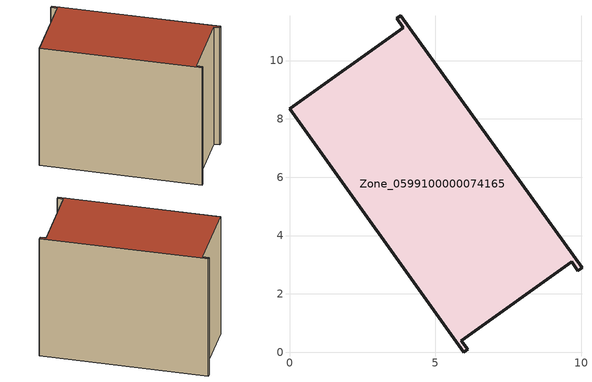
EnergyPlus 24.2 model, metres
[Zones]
Zone_0599100000074165
 floor ground (C_G): 6.11,0.1 5.97,0 0,8.34 3.9,11.13 3.67,11.44 3.81,11.53 10.03,2.89 9.88,2.79 9.67,3.1 5.88,0.4 z0
 wall outside (C_F): 5.97,0 6.11,0.1 5.88,0.4 9.67,3.1 9.88,2.79 10.03,2.89 3.81,11.53 3.67,11.44 3.9,11.13 0,8.34 5.97,0 z0:8.46
 roof outside (C_R): 3.81,11.53 3.67,11.44 3.9,11.13 0,8.34 5.97,0 6.11,0.1 5.88,0.4 9.67,3.1 9.88,2.79 10.03,2.89 z8.46
[BUILDING]
Pand.0599100000074165: North Axis=0; Terrain=City; Loads Convergence Tolerance Value=0.04; Temperature Convergence Tolerance Value=0.4; Solar Distribution=FullExterior; Maximum Number of Warmup Days=25; Minimum Number of Warmup Days=1
[Site:Location]
Rotterdam.The.Hague.AP_ZH_NLD Design_Conditions: Latitude=51.96; Longitude=4.45; Time Zone=1; Elevation=-4.5
[SITE:GROUNDTEMPERATURE:BUILDINGSURFACE]
18, 18, 18, 18, 18, 18, 18, 18, 18, 18, 18, 18
[MATERIAL] Thermal Absorptance=0.9; Solar Absorptance=0.7; Visible Absorptance=0.7
Name | Roughness | Thickness | Conductivity | Density | Specific Heat
G.TI.1975-1991 | MediumSmooth | 0.15 | 0.288461 | 540 | 1210
F.TI.1975-1991 | Rough | 0.3 | 0.230769 | 1920 | 840
R.TI.1975-1991 | MediumRough | 0.2 | 0.153846 | 1500 | 1000
[CONSTRUCTION]
C_G: G.TI.1975-1991
C_F: F.TI.1975-1991
C_R: R.TI.1975-1991
[ZONE]
Zone_0599100000074165: Type=1; Multiplier=1; Ceiling Height=Autocalculate; Volume=Autocalculate; Floor Area=autocalculate; Part of Total Floor Area=Yes
[ZONEINFILTRATION:DESIGNFLOWRATE]
Infil_Zone_0599100000074165: Zone or ZoneList or Space or SpaceList=Zone_0599100000074165; Schedule=AlwaysOn; Design Flow Rate Calculation Method=Flow/Area; Flow Rate per Floor Area=0.003; Constant Term Coefficient=1; Temperature Term Coefficient=0; Velocity Term Coefficient=0; Velocity Squared Term Coefficient=0
[HVACTEMPLATE:ZONE:IDEALLOADSAIRSYSTEM]
Zone_0599100000074165: Maximum Heating Supply Air Temperature=50; Minimum Cooling Supply Air Temperature=13; Maximum Heating Supply Air Humidity Ratio=0.0156; Minimum Cooling Supply Air Humidity Ratio=0.0077; Heating Limit=NoLimit; Cooling Limit=NoLimit; Dehumidification Control Type=ConstantSensibleHeatRatio; Cooling Sensible Heat Ratio=0.7; Dehumidification Setpoint=60; Humidification Control Type=None; Humidification Setpoint=30; Outdoor Air Method=None; Outdoor Air Flow Rate per Person=0.00944; Outdoor Air Flow Rate per Zone Floor Area=0; Outdoor Air Flow Rate per Zone=0; Demand Controlled Ventilation Type=None; Outdoor Air Economizer Type=NoEconomizer; Heat Recovery Type=None; Sensible Heat Recovery Effectiveness=0.7; Latent Heat Recovery Effectiveness=0.65
[ZONECONTROL:THERMOSTAT]
ThermostatControl_Zone_0599100000074165: Zone or ZoneList=Zone_0599100000074165; Control Type Schedule=DualSetpointControlType; Control 1=Thermostat_Zone_0599100000074165; Temperature Difference Between Cutout And Setpoint=0
[THERMOSTATSETPOINT:DUALSETPOINT]
Thermostat_Zone_0599100000074165: Heating Setpoint Temperature Schedule=HeatingSetpoint_Zone_0599100000074165; Cooling Setpoint Temperature Schedule=CoolingSetpoint_Zone_0599100000074165
[SCHEDULE:COMPACT]
HeatingSetpoint_Zone_0599100000074165: Through: 12/31, For: AllDays, Until: 24:00, 21
CoolingSetpoint_Zone_0599100000074165: Through: 12/31, For: AllDays, Until: 24:00, 24
DualSetpointControlType: Through: 12/31, For: AllDays, Until: 24:00, 4
AlwaysOn: Through: 12/31, For: AllDays, Until: 24:00, 1
